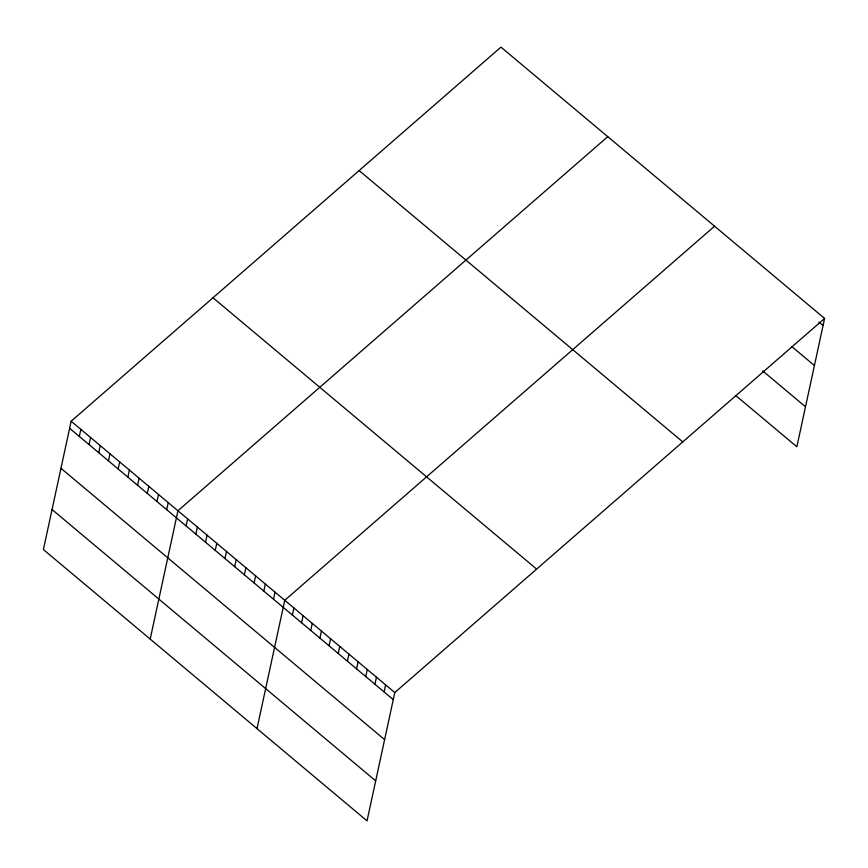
<?xml version="1.0" encoding="UTF-8"?>
<svg xmlns="http://www.w3.org/2000/svg" width="868" height="868" viewBox="0 0 868 868"><rect width="100%" height="100%" fill="white"/><g stroke="black" fill="none" stroke-linecap="round" stroke-linejoin="round"><path stroke-width="1.3" d="M71.143 421.219L43.4 549.553L367.045 820.878L394.788 692.555L824.6 318.447L500.955 47.122L71.143 421.219L394.788 692.555M79.324 436.43L80.854 429.356M89.035 444.568L90.565 437.505M98.746 452.705L100.276 445.642M108.457 460.854L109.986 453.78M118.167 468.991L119.697 461.917M127.878 477.129L129.397 470.065M137.578 485.266L139.108 478.203M147.289 493.404L148.819 486.34M156.999 501.552L158.529 494.478M166.71 509.69L168.24 502.615M150.197 639.087L177.951 510.764L607.763 136.656M186.132 525.965L187.662 518.901M195.843 534.113L197.362 527.039M205.542 542.25L207.072 535.176M215.253 550.388L216.783 543.325M224.964 558.525L226.494 551.462M234.675 566.663L236.204 559.6M244.385 574.811L245.915 567.737M254.096 582.949L255.615 575.875M263.807 591.086L265.326 584.023M273.507 599.224L275.037 592.16M257.004 728.632L284.747 600.298L714.559 226.201M292.386 615.054L293.916 607.991M301.565 622.747L303.084 615.672M310.733 630.428L312.252 623.365M319.901 638.121L321.431 631.047M329.07 645.803L330.599 638.74M338.238 653.495L339.768 646.421M347.406 661.177L348.936 654.114M356.574 668.87L358.104 661.796M365.743 676.552L367.272 669.488M374.922 684.244L376.441 677.17M384.09 691.926L385.62 684.863M824.6 318.447L796.857 446.781L735.717 395.526M819.001 322.093L823.07 325.511M792.007 346.744L814.423 365.536M762.712 370.886L805.504 406.766M359.124 170.573L682.758 441.899M212.986 297.767L536.619 569.093M69.614 428.293L393.258 699.619M60.966 468.308L384.611 739.634M52.047 509.538L375.692 780.864"/></g></svg>
